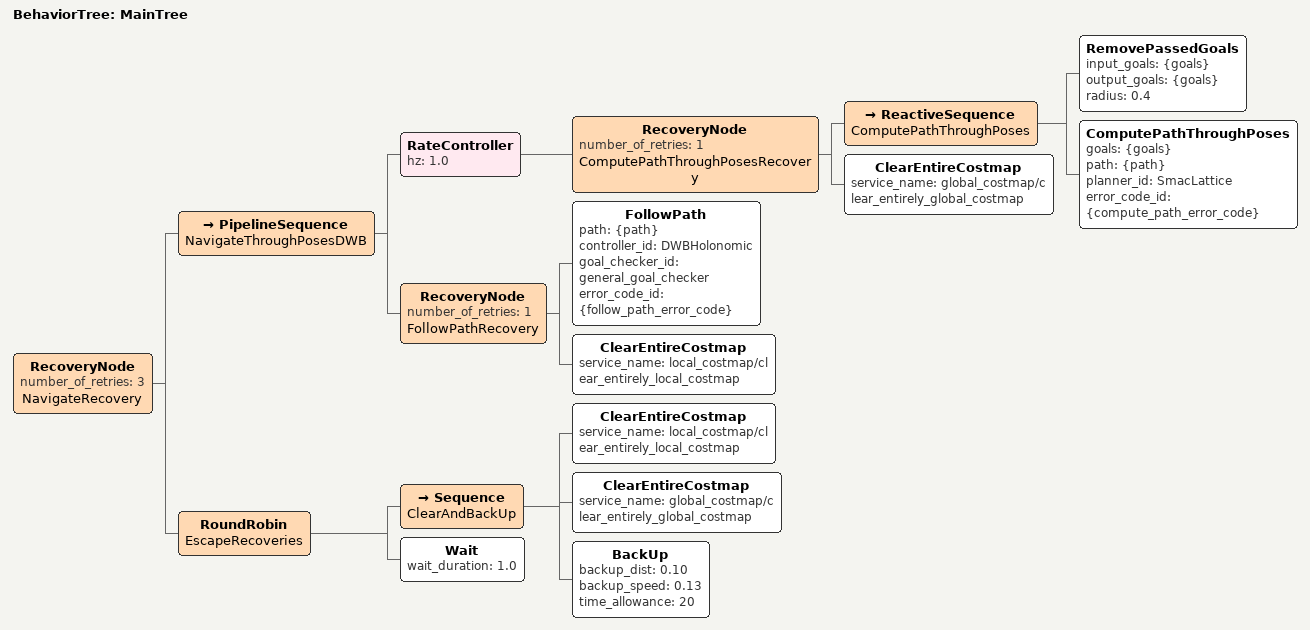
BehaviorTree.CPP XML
<root main_tree_to_execute="MainTree">
  <BehaviorTree ID="MainTree">
    <RecoveryNode number_of_retries="3" name="NavigateRecovery">
      <PipelineSequence name="NavigateThroughPosesDWB">
        <RateController hz="1.0">
          <RecoveryNode number_of_retries="1" name="ComputePathThroughPosesRecovery">
            <ReactiveSequence name="ComputePathThroughPoses">
              <RemovePassedGoals input_goals="{goals}" output_goals="{goals}" radius="0.4"/>
              <ComputePathThroughPoses goals="{goals}" path="{path}" planner_id="SmacLattice" error_code_id="{compute_path_error_code}"/>
            </ReactiveSequence>
            <ClearEntireCostmap service_name="global_costmap/clear_entirely_global_costmap"/>
          </RecoveryNode>
        </RateController>

        <RecoveryNode number_of_retries="1" name="FollowPathRecovery">
          <FollowPath path="{path}" controller_id="DWBHolonomic" goal_checker_id="general_goal_checker" error_code_id="{follow_path_error_code}"/>
          <ClearEntireCostmap service_name="local_costmap/clear_entirely_local_costmap"/>
        </RecoveryNode>
      </PipelineSequence>

      <RoundRobin name="EscapeRecoveries">
        <Sequence name="ClearAndBackUp">
          <ClearEntireCostmap service_name="local_costmap/clear_entirely_local_costmap"/>
          <ClearEntireCostmap service_name="global_costmap/clear_entirely_global_costmap"/>
          <BackUp backup_dist="0.10" backup_speed="0.13" time_allowance="20"/>
        </Sequence>
        <Wait wait_duration="1.0"/>
      </RoundRobin>
    </RecoveryNode>
  </BehaviorTree>
</root>
